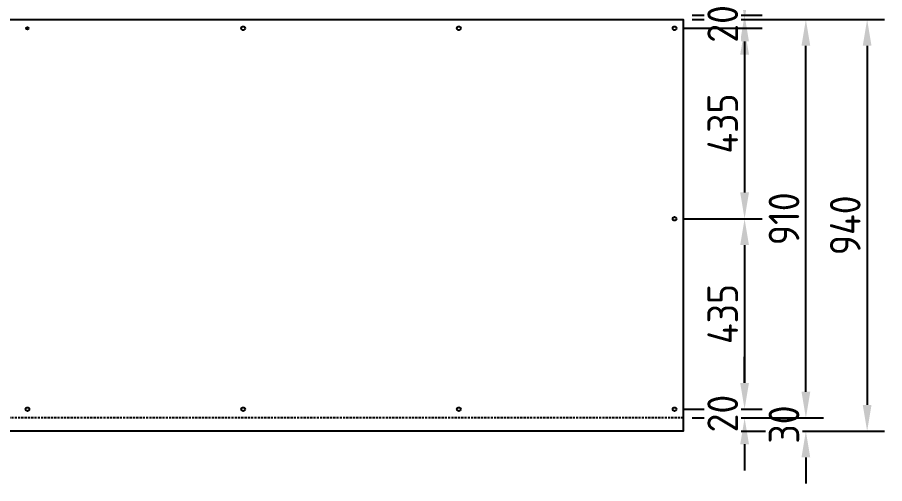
# Model space of a CAD drawing. Header units: millimetres. Extents: x 3800000 to 6300000, y 450000 to 1350000.
# Drawn here: x 4488973 to 4490955, y 1208550 to 1209615 of the extents above; entities that cross this region are included whole.
import ezdxf

# ---------------------------------------------------------------- set-up
doc = ezdxf.new("R2010")
doc.units = ezdxf.units.MM
doc.linetypes.add('Strichliert 5_2.5mm', pattern=[7.5, 5, -2.5])
for name, color, linetype, true_color in [('Bohr', 3, 'Continuous', 0x00ff00), ('FERTIGUNG 02 Bemassung Bohrung', 1, 'Continuous', 0xff0000), ('FERTIGUNG 02 Bemassung Geometrie', 212, 'Continuous', 0xcc00cc), ('FERTIGUNG 04 Fräsung Rückseite 90°', 4, 'Strichliert 5_2.5mm', 0x00ffff), ('Outside', 2, 'Continuous', 0xffff00)]:
    doc.layers.add(name, color=color, linetype=linetype, true_color=true_color)
doc.styles.add('ICC_M1_20', font='')
doc.styles.get('ICC_M1_20').set_extended_font_data('isocp2')
doc.dimstyles.new('ICC_M1_20', dxfattribs={"dimscale": 20, "dimtxt": 3.5, "dimasz": 3, "dimexe": 2, "dimexo": 1, "dimgap": 0.75, "dimtad": 1, "dimtoh": 1, "dimdec": 0, "dimzin": 4, "dimdsep": 46, "dimtxsty": 'ICC_M1_20', "dimcen": 2, "dimadec": 0, "dimazin": 1, "dimtfac": 1, "dimtdec": 4, "dimtix": 1, "dimtofl": 0, "dimtmove": 1, "dimatfit": 3, "dimfxl": 10, "dimfxlon": 1, "dimtfill": 1, "dimtfillclr": 256, "dimtolj": 1, "dimtzin": 1, "dimarcsym": 0})

# ---------------------------------------------------------------- blocks, each defined once
blk = doc.blocks.new('*D55')
at = {"layer": 'Defpoints', "color": 0}
for p in [(4490495, 1209610), (4490495, 1208670), (4490915, 1208670)]:
    blk.add_point(p, dxfattribs=at)
at = {"layer": 'FERTIGUNG 02 Bemassung Geometrie', "color": 0, "lineweight": -2}
for p, q in [((4490715, 1209610), (4490955, 1209610)), ((4490915, 1209550), (4490915, 1208730)), ((4490715, 1208670), (4490955, 1208670))]:
    blk.add_line(p, q, dxfattribs=at)
at = {"layer": 'FERTIGUNG 02 Bemassung Geometrie', "color": 0}
for points in [[(4490925, 1209550), (4490905, 1209550), (4490915, 1209610)], [(4490905, 1208730), (4490925, 1208730), (4490915, 1208670)]]:
    blk.add_solid(points, dxfattribs=at)
at = {"layer": 'FERTIGUNG 02 Bemassung Geometrie', "color": 0, "insert": (4490865, 1209140), "char_height": 70, "attachment_point": 5, "rotation": 90, "style": 'ICC_M1_20', "bg_fill": 3, "box_fill_scale": 1.1, "bg_fill_color": 9, "bg_fill_true_color": 13158600, "bg_fill_transparency": 0}
blk.add_mtext('\\A1;940', dxfattribs=at)
blk = doc.blocks.new('*D56')
at = {"layer": 'Defpoints', "color": 0}
for p in [(4490495, 1208700), (4490495, 1208670)]:
    blk.add_point(p, dxfattribs=at)
at = {"layer": 'FERTIGUNG 02 Bemassung Geometrie', "color": 0, "lineweight": -2}
for p, q in [((4490775, 1208760), (4490775, 1208820)), ((4490575, 1208700), (4490815, 1208700)), ((4490575, 1208670), (4490815, 1208670)), ((4490775, 1208610), (4490775, 1208550))]:
    blk.add_line(p, q, dxfattribs=at)
at = {"layer": 'FERTIGUNG 02 Bemassung Geometrie', "color": 0}
for points in [[(4490765, 1208760), (4490785, 1208760), (4490775, 1208700)], [(4490785, 1208610), (4490765, 1208610), (4490775, 1208670)]]:
    blk.add_solid(points, dxfattribs=at)
at = {"layer": 'FERTIGUNG 02 Bemassung Geometrie', "color": 0, "insert": (4490725, 1208685), "char_height": 70, "attachment_point": 5, "rotation": 90, "style": 'ICC_M1_20', "bg_fill": 3, "box_fill_scale": 1.1, "bg_fill_color": 9, "bg_fill_true_color": 13158600, "bg_fill_transparency": 0}
blk.add_mtext('\\A1;30', dxfattribs=at)
at = {"layer": 'Defpoints', "color": 0}
blk.add_point((4490775, 1208700), dxfattribs=at)
blk = doc.blocks.new('*D57')
at = {"layer": 'Defpoints', "color": 0}
for p in [(4490495, 1209610), (4490775, 1209610), (4490495, 1208700)]:
    blk.add_point(p, dxfattribs=at)
at = {"layer": 'FERTIGUNG 02 Bemassung Geometrie', "color": 0, "lineweight": -2}
for p, q in [((4490575, 1209610), (4490815, 1209610)), ((4490775, 1208760), (4490775, 1209550)), ((4490575, 1208700), (4490815, 1208700))]:
    blk.add_line(p, q, dxfattribs=at)
at = {"layer": 'FERTIGUNG 02 Bemassung Geometrie', "color": 0}
for points in [[(4490785, 1209550), (4490765, 1209550), (4490775, 1209610)], [(4490765, 1208760), (4490785, 1208760), (4490775, 1208700)]]:
    blk.add_solid(points, dxfattribs=at)
at = {"layer": 'FERTIGUNG 02 Bemassung Geometrie', "color": 0, "insert": (4490725, 1209155), "char_height": 70, "attachment_point": 5, "rotation": 90, "style": 'ICC_M1_20', "bg_fill": 3, "box_fill_scale": 1.1, "bg_fill_color": 9, "bg_fill_true_color": 13158600, "bg_fill_transparency": 0}
blk.add_mtext('\\A1;910', dxfattribs=at)
blk = doc.blocks.new('*D69')
at = {"layer": 'Defpoints', "color": 0}
for p in [(4490475, 1209640), (4490495, 1209620)]:
    blk.add_point(p, dxfattribs=at)
at = {"layer": 'FERTIGUNG 02 Bemassung Bohrung', "color": 0, "lineweight": -2}
for p, q in [((4490635, 1209700), (4490635, 1209760)), ((4490495, 1209640), (4490675, 1209640)), ((4490515, 1209620), (4490675, 1209620)), ((4490635, 1209560), (4490635, 1209500))]:
    blk.add_line(p, q, dxfattribs=at)
at = {"layer": 'FERTIGUNG 02 Bemassung Bohrung', "color": 0}
for points in [[(4490625, 1209700), (4490645, 1209700), (4490635, 1209640)], [(4490645, 1209560), (4490625, 1209560), (4490635, 1209620)]]:
    blk.add_solid(points, dxfattribs=at)
at = {"layer": 'FERTIGUNG 02 Bemassung Bohrung', "color": 0, "insert": (4490585, 1209630), "char_height": 70, "attachment_point": 5, "rotation": 90, "style": 'ICC_M1_20', "bg_fill": 3, "box_fill_scale": 1.1, "bg_fill_color": 9, "bg_fill_true_color": 13158600, "bg_fill_transparency": 0}
blk.add_mtext('\\A1;20', dxfattribs=at)
at = {"layer": 'Defpoints', "color": 0}
blk.add_point((4490635, 1209620), dxfattribs=at)
blk = doc.blocks.new('*D70')
at = {"layer": 'Defpoints', "color": 0}
for p in [(4490495, 1209610), (4490475, 1209590)]:
    blk.add_point(p, dxfattribs=at)
at = {"layer": 'FERTIGUNG 02 Bemassung Bohrung', "color": 0, "lineweight": -2}
for p, q in [((4490635, 1209670), (4490635, 1209730)), ((4490515, 1209610), (4490675, 1209610)), ((4490495, 1209590), (4490675, 1209590)), ((4490635, 1209530), (4490635, 1209470))]:
    blk.add_line(p, q, dxfattribs=at)
at = {"layer": 'FERTIGUNG 02 Bemassung Bohrung', "color": 0}
for points in [[(4490625, 1209670), (4490645, 1209670), (4490635, 1209610)], [(4490645, 1209530), (4490625, 1209530), (4490635, 1209590)]]:
    blk.add_solid(points, dxfattribs=at)
at = {"layer": 'FERTIGUNG 02 Bemassung Bohrung', "color": 0, "insert": (4490585, 1209600), "char_height": 70, "attachment_point": 5, "rotation": 90, "style": 'ICC_M1_20', "bg_fill": 3, "box_fill_scale": 1.1, "bg_fill_color": 9, "bg_fill_true_color": 13158600, "bg_fill_transparency": 0}
blk.add_mtext('\\A1;20', dxfattribs=at)
at = {"layer": 'Defpoints', "color": 0}
blk.add_point((4490635, 1209590), dxfattribs=at)
blk = doc.blocks.new('*D71')
at = {"layer": 'Defpoints', "color": 0}
for p in [(4490475, 1209590), (4490475, 1209155), (4490635, 1209155)]:
    blk.add_point(p, dxfattribs=at)
at = {"layer": 'FERTIGUNG 02 Bemassung Bohrung', "color": 0, "lineweight": -2}
for p, q in [((4490495, 1209590), (4490675, 1209590)), ((4490635, 1209530), (4490635, 1209215)), ((4490495, 1209155), (4490675, 1209155))]:
    blk.add_line(p, q, dxfattribs=at)
at = {"layer": 'FERTIGUNG 02 Bemassung Bohrung', "color": 0}
for points in [[(4490645, 1209530), (4490625, 1209530), (4490635, 1209590)], [(4490625, 1209215), (4490645, 1209215), (4490635, 1209155)]]:
    blk.add_solid(points, dxfattribs=at)
at = {"layer": 'FERTIGUNG 02 Bemassung Bohrung', "color": 0, "insert": (4490585, 1209372.5), "char_height": 70, "attachment_point": 5, "rotation": 90, "style": 'ICC_M1_20', "bg_fill": 3, "box_fill_scale": 1.1, "bg_fill_color": 9, "bg_fill_true_color": 13158600, "bg_fill_transparency": 0}
blk.add_mtext('\\A1;435', dxfattribs=at)
blk = doc.blocks.new('*D72')
at = {"layer": 'Defpoints', "color": 0}
for p in [(4490475, 1209155), (4490475, 1208720), (4490635, 1208720)]:
    blk.add_point(p, dxfattribs=at)
at = {"layer": 'FERTIGUNG 02 Bemassung Bohrung', "color": 0, "lineweight": -2}
for p, q in [((4490495, 1209155), (4490675, 1209155)), ((4490635, 1209095), (4490635, 1208780)), ((4490495, 1208720), (4490675, 1208720))]:
    blk.add_line(p, q, dxfattribs=at)
at = {"layer": 'FERTIGUNG 02 Bemassung Bohrung', "color": 0}
for points in [[(4490645, 1209095), (4490625, 1209095), (4490635, 1209155)], [(4490625, 1208780), (4490645, 1208780), (4490635, 1208720)]]:
    blk.add_solid(points, dxfattribs=at)
at = {"layer": 'FERTIGUNG 02 Bemassung Bohrung', "color": 0, "insert": (4490585, 1208937.5), "char_height": 70, "attachment_point": 5, "rotation": 90, "style": 'ICC_M1_20', "bg_fill": 3, "box_fill_scale": 1.1, "bg_fill_color": 9, "bg_fill_true_color": 13158600, "bg_fill_transparency": 0}
blk.add_mtext('\\A1;435', dxfattribs=at)
blk = doc.blocks.new('*D73')
at = {"layer": 'Defpoints', "color": 0}
for p in [(4490475, 1208720), (4490495, 1208700)]:
    blk.add_point(p, dxfattribs=at)
at = {"layer": 'FERTIGUNG 02 Bemassung Bohrung', "color": 0, "lineweight": -2}
for p, q in [((4490635, 1208780), (4490635, 1208840)), ((4490495, 1208720), (4490675, 1208720)), ((4490515, 1208700), (4490675, 1208700)), ((4490635, 1208640), (4490635, 1208580))]:
    blk.add_line(p, q, dxfattribs=at)
at = {"layer": 'FERTIGUNG 02 Bemassung Bohrung', "color": 0}
for points in [[(4490625, 1208780), (4490645, 1208780), (4490635, 1208720)], [(4490645, 1208640), (4490625, 1208640), (4490635, 1208700)]]:
    blk.add_solid(points, dxfattribs=at)
at = {"layer": 'FERTIGUNG 02 Bemassung Bohrung', "color": 0, "insert": (4490585, 1208710), "char_height": 70, "attachment_point": 5, "rotation": 90, "style": 'ICC_M1_20', "bg_fill": 3, "box_fill_scale": 1.1, "bg_fill_color": 9, "bg_fill_true_color": 13158600, "bg_fill_transparency": 0}
blk.add_mtext('\\A1;20', dxfattribs=at)
at = {"layer": 'Defpoints', "color": 0}
blk.add_point((4490635, 1208700), dxfattribs=at)

msp = doc.modelspace()

# ---------------------------------------------------------------- linework, layer by layer
at = {"layer": 'Bohr', "linetype": 'ByBlock', "lineweight": -2}
for centre, radius in [((4488996.4, 1209590), 2.55), ((4489489.3, 1209590), 4.25), ((4489982.1, 1209590), 4.25), ((4490475, 1209590), 4.25), ((4490475, 1209155), 4.25), ((4488996.4, 1208720), 4.25), ((4489489.3, 1208720), 4.25), ((4489982.1, 1208720), 4.25), ((4490475, 1208720), 4.25)]:
    msp.add_circle(centre, radius, dxfattribs=at)
at = {"layer": 'FERTIGUNG 04 Fräsung Rückseite 90°'}
msp.add_line((4490495, 1208700), (4487005, 1208700), dxfattribs=at)
at = {"layer": 'Outside', "linetype": 'ByBlock', "lineweight": -2}
msp.add_lwpolyline([(4487005, 1209610), (4490495, 1209610), (4490495, 1208670), (4487005, 1208670)], close=True, dxfattribs=at)

# ---------------------------------------------------------------- next in the draw order: dimensions: what is measured, and where the dimension line sits
at = {"layer": 'FERTIGUNG 02 Bemassung Geometrie'}
dim = msp.add_linear_dim(base=(4490915, 1208670), p1=(4490495, 1209610), p2=(4490495, 1208670), angle=90, text='940', dimstyle='ICC_M1_20', override={"dimscale": 20, "dimtih": 0, "dimtoh": 0, "dimlfac": 1, "dimzin": 1, "dimsah": 0, "dimtzin": 4}, dxfattribs=at)
dim.commit()
dim.dimension.update_dxf_attribs({"geometry": '*D55', "text_midpoint": (4490865, 1209140)})

# ---------------------------------------------------------------- next in the draw order: dimensions: what is measured, and where the dimension line sits
dim = msp.add_linear_dim(base=(4490775, 1208700), p1=(4490495, 1208670), p2=(4490495, 1208700), angle=90, text='30', dimstyle='ICC_M1_20', override={"dimscale": 20, "dimtih": 0, "dimtoh": 0, "dimlfac": 1, "dimzin": 1, "dimsah": 0, "dimtzin": 4}, dxfattribs=at)
dim.commit()
dim.dimension.update_dxf_attribs({"geometry": '*D56', "text_midpoint": (4490725, 1208685)})

# ---------------------------------------------------------------- next in the draw order: dimensions: what is measured, and where the dimension line sits
dim = msp.add_linear_dim(base=(4490775, 1209610), p1=(4490495, 1208700), p2=(4490495, 1209610), angle=90, text='910', dimstyle='ICC_M1_20', override={"dimscale": 20, "dimtih": 0, "dimtoh": 0, "dimlfac": 1, "dimzin": 1, "dimsah": 0, "dimtzin": 4}, dxfattribs=at)
dim.commit()
dim.dimension.update_dxf_attribs({"geometry": '*D57', "text_midpoint": (4490725, 1209155)})

# ---------------------------------------------------------------- next in the draw order: dimensions: what is measured, and where the dimension line sits
at = {"layer": 'FERTIGUNG 02 Bemassung Bohrung'}
dim = msp.add_linear_dim(base=(4490635, 1209620), p1=(4490475, 1209640), p2=(4490495, 1209620), angle=90, text='20', dimstyle='ICC_M1_20', override={"dimscale": 20, "dimtih": 0, "dimtoh": 0, "dimlfac": 1, "dimzin": 1, "dimsah": 0, "dimtzin": 4}, dxfattribs=at)
dim.commit()
dim.dimension.update_dxf_attribs({"geometry": '*D69', "text_midpoint": (4490585, 1209630)})

# ---------------------------------------------------------------- next in the draw order: dimensions: what is measured, and where the dimension line sits
dim = msp.add_linear_dim(base=(4490635, 1209590), p1=(4490495, 1209610), p2=(4490475, 1209590), angle=90, text='20', dimstyle='ICC_M1_20', override={"dimscale": 20, "dimtih": 0, "dimtoh": 0, "dimlfac": 1, "dimzin": 1, "dimsah": 0, "dimtzin": 4}, dxfattribs=at)
dim.commit()
dim.dimension.update_dxf_attribs({"geometry": '*D70', "text_midpoint": (4490585, 1209600)})

# ---------------------------------------------------------------- next in the draw order: dimensions: what is measured, and where the dimension line sits
dim = msp.add_linear_dim(base=(4490635, 1209155), p1=(4490475, 1209590), p2=(4490475, 1209155), angle=90, text='435', dimstyle='ICC_M1_20', override={"dimscale": 20, "dimtih": 0, "dimtoh": 0, "dimlfac": 1, "dimzin": 1, "dimsah": 0, "dimtzin": 4}, dxfattribs=at)
dim.commit()
dim.dimension.update_dxf_attribs({"geometry": '*D71', "text_midpoint": (4490585, 1209372.5)})

# ---------------------------------------------------------------- next in the draw order: dimensions: what is measured, and where the dimension line sits
dim = msp.add_linear_dim(base=(4490635, 1208720), p1=(4490475, 1209155), p2=(4490475, 1208720), angle=90, text='435', dimstyle='ICC_M1_20', override={"dimscale": 20, "dimtih": 0, "dimtoh": 0, "dimlfac": 1, "dimzin": 1, "dimsah": 0, "dimtzin": 4}, dxfattribs=at)
dim.commit()
dim.dimension.update_dxf_attribs({"geometry": '*D72', "text_midpoint": (4490585, 1208937.5)})

# ---------------------------------------------------------------- next in the draw order: dimensions: what is measured, and where the dimension line sits
dim = msp.add_linear_dim(base=(4490635, 1208700), p1=(4490475, 1208720), p2=(4490495, 1208700), angle=90, text='20', dimstyle='ICC_M1_20', override={"dimscale": 20, "dimtih": 0, "dimtoh": 0, "dimlfac": 1, "dimzin": 1, "dimsah": 0, "dimtzin": 4}, dxfattribs=at)
dim.commit()
dim.dimension.update_dxf_attribs({"geometry": '*D73', "text_midpoint": (4490585, 1208710)})

doc.saveas('drawing.dxf')
